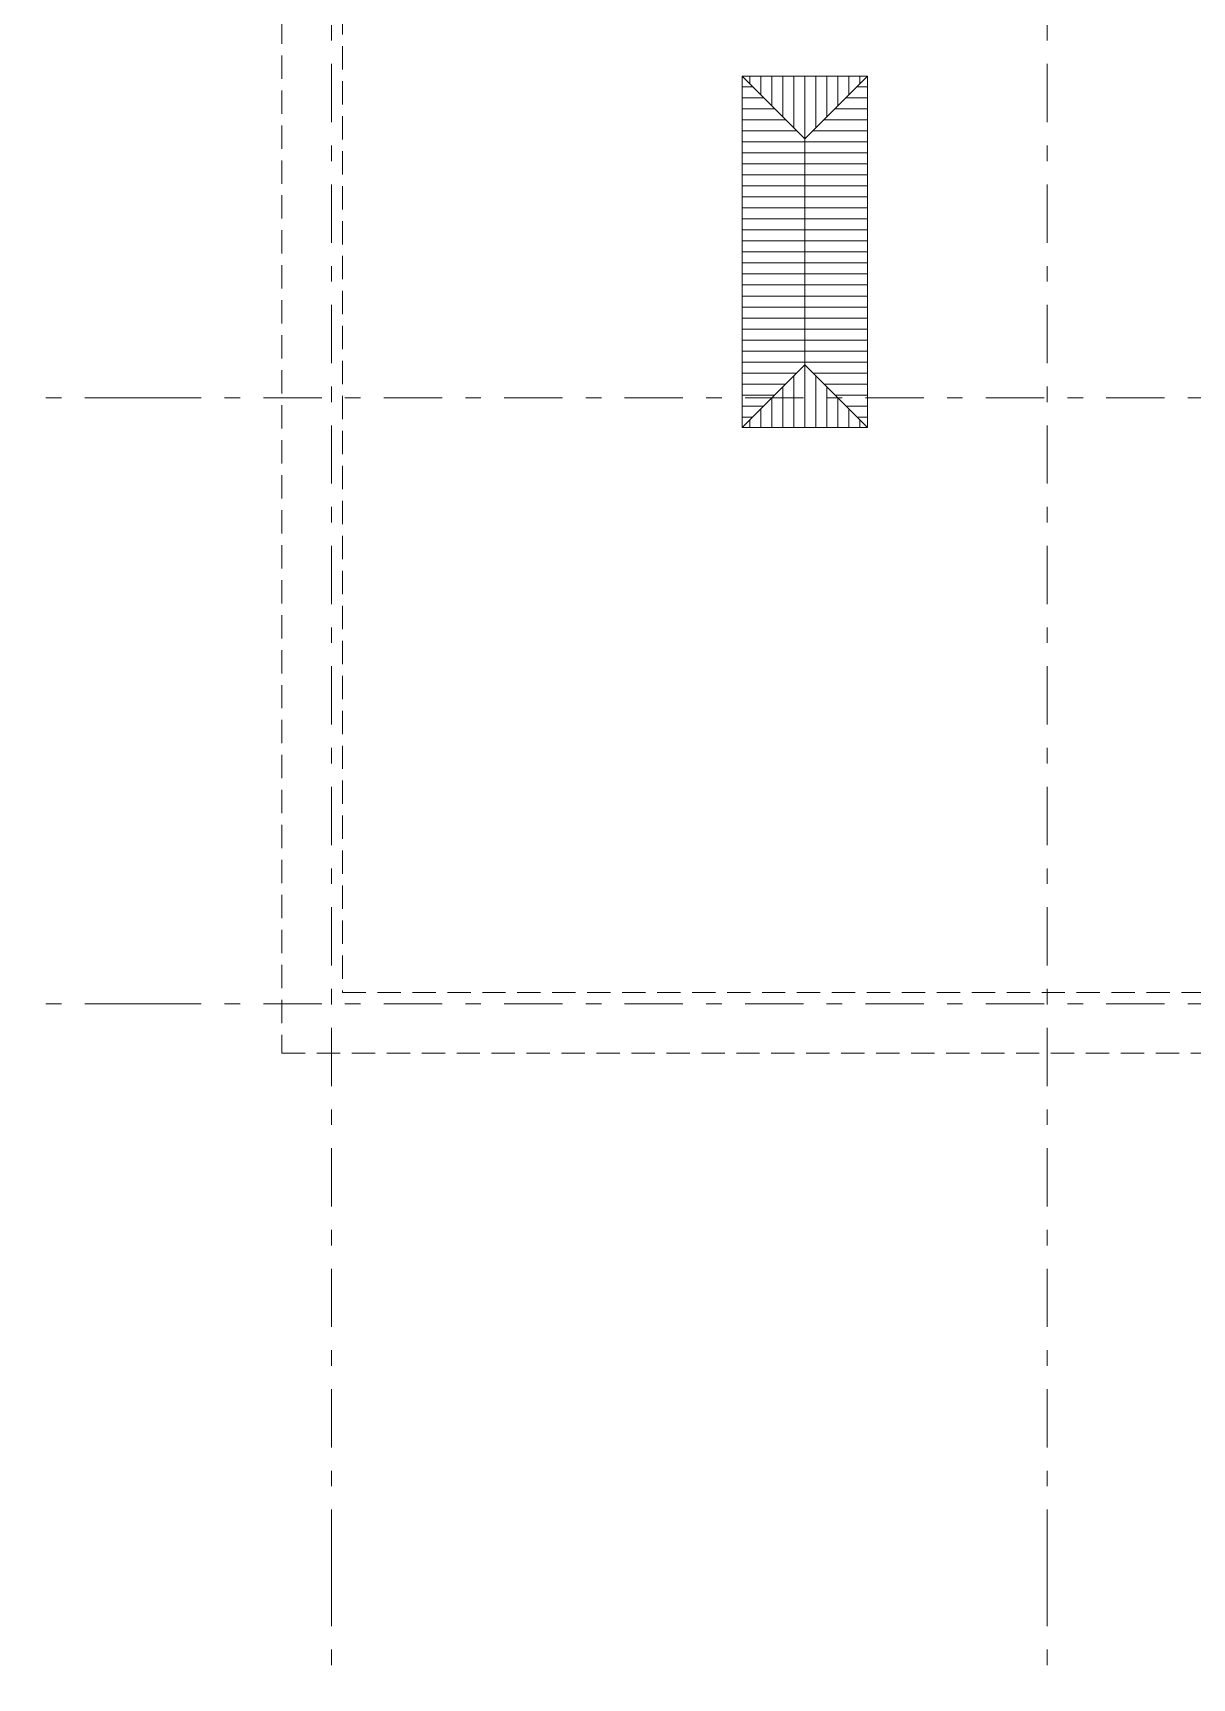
# Model space of a CAD drawing. Header units: millimetres. Extents: x 18162 to 7085488, y 72188 to 247925.
# Drawn here: x 1288258 to 1298786, y 147475 to 162409 of the extents above; entities that cross this region are included whole.
import ezdxf
from ezdxf.enums import TextEntityAlignment as Align

# ---------------------------------------------------------------- set-up
doc = ezdxf.new("R2010")
doc.units = ezdxf.units.MM
doc.header["$MEASUREMENT"] = 0
doc.linetypes.add('Double Dashed', pattern=[1093.611073, 529.166651, -211.666656, 141.111112, -211.666656])
doc.linetypes.add('Hidden Line', pattern=[317.5, 211.666667, -105.833333])
doc.layers.add('Shell - Roof', color=7, linetype='Continuous')
doc.layers.add('Structural - Grid', color=7, linetype='Continuous')
doc.styles.add('GENERATED_STYLE_3', font='', dxfattribs={"width": 0.8})
doc.styles.get('GENERATED_STYLE_3').set_extended_font_data('ISOCPEUR MON')

# ---------------------------------------------------------------- blocks, each defined once
blk = doc.blocks.new('*X718', base_point=(1270096, 74951))
at = {"layer": 'Shell - Roof', "color": 7, "linetype": 'Continuous', "lineweight": 5}
for p, q in [((1294769, 161946), (1294769, 162016)), ((1294769, 161946), (1294769, 162016)), ((1294869, 161921), (1294869, 162016)), ((1294869, 161921), (1294869, 162016)), ((1294869, 161846), (1294869, 161921)), ((1294869, 161846), (1294869, 161921)), ((1294969, 161921), (1294969, 162016)), ((1294969, 161921), (1294969, 162016)), ((1294969, 161746), (1294969, 161921)), ((1294969, 161746), (1294969, 161921)), ((1295069, 161921), (1295069, 162016)), ((1295069, 161921), (1295069, 162016)), ((1295069, 161671), (1295069, 161921)), ((1295069, 161671), (1295069, 161921)), ((1295169, 161921), (1295169, 162016)), ((1295169, 161921), (1295169, 162016)), ((1295169, 161671), (1295169, 161921)), ((1295169, 161671), (1295169, 161921)), ((1295269, 161921), (1295269, 162016)), ((1295269, 161921), (1295269, 162016)), ((1295269, 161671), (1295269, 161921)), ((1295269, 161671), (1295269, 161921)), ((1295369, 161921), (1295369, 162016)), ((1295369, 161921), (1295369, 162016)), ((1295369, 161671), (1295369, 161921)), ((1295369, 161671), (1295369, 161921)), ((1295469, 161921), (1295469, 162016)), ((1295469, 161921), (1295469, 162016)), ((1295469, 161671), (1295469, 161921)), ((1295469, 161671), (1295469, 161921)), ((1295569, 161921), (1295569, 162016)), ((1295569, 161921), (1295569, 162016)), ((1295569, 161746), (1295569, 161921)), ((1295569, 161746), (1295569, 161921)), ((1295669, 161921), (1295669, 162016)), ((1295669, 161921), (1295669, 162016)), ((1295669, 161846), (1295669, 161921)), ((1295669, 161846), (1295669, 161921)), ((1295769, 161946), (1295769, 162016)), ((1295769, 161946), (1295769, 162016)), ((1295069, 161646), (1295069, 161671)), ((1295069, 161646), (1295069, 161671)), ((1295169, 161546), (1295169, 161671)), ((1295169, 161546), (1295169, 161671)), ((1295269, 161446), (1295269, 161671)), ((1295269, 161446), (1295269, 161671)), ((1295369, 161546), (1295369, 161671)), ((1295369, 161546), (1295369, 161671)), ((1295469, 161646), (1295469, 161671)), ((1295469, 161646), (1295469, 161671))]:
    blk.add_line(p, q, dxfattribs=at)
blk = doc.blocks.new('*X719', base_point=(1270096, 74951))
at = {"layer": 'Shell - Roof', "color": 7, "linetype": 'Continuous', "lineweight": 5}
for p, q in [((1294769, 161921), (1294699, 161921)), ((1294769, 161921), (1294699, 161921)), ((1294794, 161921), (1294769, 161921)), ((1294794, 161921), (1294769, 161921)), ((1294769, 161821), (1294699, 161821)), ((1294769, 161821), (1294699, 161821)), ((1294894, 161821), (1294769, 161821)), ((1294894, 161821), (1294769, 161821)), ((1294769, 161721), (1294699, 161721)), ((1294769, 161721), (1294699, 161721)), ((1294769, 161621), (1294699, 161621)), ((1294769, 161621), (1294699, 161621)), ((1294994, 161721), (1294769, 161721)), ((1294994, 161721), (1294769, 161721)), ((1295019, 161621), (1294769, 161621)), ((1295019, 161621), (1294769, 161621)), ((1295094, 161621), (1295019, 161621)), ((1295094, 161621), (1295019, 161621)), ((1294769, 161521), (1294699, 161521)), ((1294769, 161521), (1294699, 161521)), ((1295019, 161521), (1294769, 161521)), ((1295019, 161521), (1294769, 161521)), ((1295194, 161521), (1295019, 161521)), ((1295194, 161521), (1295019, 161521)), ((1294769, 161421), (1294699, 161421)), ((1294769, 161421), (1294699, 161421)), ((1294769, 161321), (1294699, 161321)), ((1294769, 161321), (1294699, 161321)), ((1295019, 161421), (1294769, 161421)), ((1295019, 161421), (1294769, 161421)), ((1295019, 161321), (1294769, 161321)), ((1295019, 161321), (1294769, 161321)), ((1295269, 161421), (1295019, 161421)), ((1295269, 161421), (1295019, 161421)), ((1295269, 161321), (1295019, 161321)), ((1295269, 161321), (1295019, 161321)), ((1294769, 161221), (1294699, 161221)), ((1294769, 161221), (1294699, 161221)), ((1295019, 161221), (1294769, 161221)), ((1295019, 161221), (1294769, 161221)), ((1295269, 161221), (1295019, 161221)), ((1295269, 161221), (1295019, 161221)), ((1294769, 161121), (1294699, 161121)), ((1294769, 161121), (1294699, 161121)), ((1294769, 161021), (1294699, 161021)), ((1294769, 161021), (1294699, 161021)), ((1295019, 161121), (1294769, 161121)), ((1295019, 161121), (1294769, 161121)), ((1295019, 161021), (1294769, 161021)), ((1295019, 161021), (1294769, 161021)), ((1295269, 161121), (1295019, 161121)), ((1295269, 161121), (1295019, 161121)), ((1295269, 161021), (1295019, 161021)), ((1295269, 161021), (1295019, 161021)), ((1294769, 160921), (1294699, 160921)), ((1294769, 160921), (1294699, 160921)), ((1295019, 160921), (1294769, 160921)), ((1295019, 160921), (1294769, 160921)), ((1295269, 160921), (1295019, 160921)), ((1295269, 160921), (1295019, 160921)), ((1294769, 160821), (1294699, 160821)), ((1294769, 160821), (1294699, 160821)), ((1294769, 160721), (1294699, 160721)), ((1294769, 160721), (1294699, 160721)), ((1295019, 160821), (1294769, 160821)), ((1295019, 160821), (1294769, 160821)), ((1295019, 160721), (1294769, 160721)), ((1295019, 160721), (1294769, 160721)), ((1295269, 160821), (1295019, 160821)), ((1295269, 160821), (1295019, 160821)), ((1295269, 160721), (1295019, 160721)), ((1295269, 160721), (1295019, 160721)), ((1294769, 160621), (1294699, 160621)), ((1294769, 160621), (1294699, 160621)), ((1295019, 160621), (1294769, 160621)), ((1295019, 160621), (1294769, 160621)), ((1295269, 160621), (1295019, 160621)), ((1295269, 160621), (1295019, 160621)), ((1294769, 160521), (1294699, 160521)), ((1294769, 160521), (1294699, 160521)), ((1294769, 160421), (1294699, 160421)), ((1294769, 160421), (1294699, 160421)), ((1295019, 160521), (1294769, 160521)), ((1295019, 160521), (1294769, 160521)), ((1295019, 160421), (1294769, 160421)), ((1295019, 160421), (1294769, 160421)), ((1295269, 160521), (1295019, 160521)), ((1295269, 160521), (1295019, 160521)), ((1295269, 160421), (1295019, 160421)), ((1295269, 160421), (1295019, 160421)), ((1294769, 160321), (1294699, 160321)), ((1294769, 160321), (1294699, 160321)), ((1295019, 160321), (1294769, 160321)), ((1295019, 160321), (1294769, 160321)), ((1295269, 160321), (1295019, 160321)), ((1295269, 160321), (1295019, 160321)), ((1294769, 160221), (1294699, 160221)), ((1294769, 160221), (1294699, 160221)), ((1294769, 160121), (1294699, 160121)), ((1294769, 160121), (1294699, 160121)), ((1295019, 160221), (1294769, 160221)), ((1295019, 160221), (1294769, 160221)), ((1295019, 160121), (1294769, 160121)), ((1295019, 160121), (1294769, 160121)), ((1295269, 160221), (1295019, 160221)), ((1295269, 160221), (1295019, 160221)), ((1295269, 160121), (1295019, 160121)), ((1295269, 160121), (1295019, 160121)), ((1294769, 160021), (1294699, 160021)), ((1294769, 160021), (1294699, 160021)), ((1295019, 160021), (1294769, 160021)), ((1295019, 160021), (1294769, 160021)), ((1295269, 160021), (1295019, 160021)), ((1295269, 160021), (1295019, 160021)), ((1294769, 159921), (1294699, 159921)), ((1294769, 159921), (1294699, 159921)), ((1294769, 159821), (1294699, 159821)), ((1294769, 159821), (1294699, 159821)), ((1295019, 159921), (1294769, 159921)), ((1295019, 159921), (1294769, 159921)), ((1295019, 159821), (1294769, 159821)), ((1295019, 159821), (1294769, 159821)), ((1295269, 159921), (1295019, 159921)), ((1295269, 159921), (1295019, 159921)), ((1295269, 159821), (1295019, 159821)), ((1295269, 159821), (1295019, 159821)), ((1294769, 159721), (1294699, 159721)), ((1294769, 159721), (1294699, 159721)), ((1295019, 159721), (1294769, 159721)), ((1295019, 159721), (1294769, 159721)), ((1295269, 159721), (1295019, 159721)), ((1295269, 159721), (1295019, 159721)), ((1294769, 159621), (1294699, 159621)), ((1294769, 159621), (1294699, 159621)), ((1294769, 159521), (1294699, 159521)), ((1294769, 159521), (1294699, 159521)), ((1295019, 159621), (1294769, 159621)), ((1295019, 159621), (1294769, 159621)), ((1295019, 159521), (1294769, 159521)), ((1295019, 159521), (1294769, 159521)), ((1295269, 159621), (1295019, 159621)), ((1295269, 159621), (1295019, 159621)), ((1295269, 159521), (1295019, 159521)), ((1295269, 159521), (1295019, 159521)), ((1294769, 159421), (1294699, 159421)), ((1294769, 159421), (1294699, 159421)), ((1295019, 159421), (1294769, 159421)), ((1295019, 159421), (1294769, 159421)), ((1295269, 159421), (1295019, 159421)), ((1295269, 159421), (1295019, 159421)), ((1294769, 159321), (1294699, 159321)), ((1294769, 159321), (1294699, 159321)), ((1294769, 159221), (1294699, 159221)), ((1294769, 159221), (1294699, 159221)), ((1295019, 159321), (1294769, 159321)), ((1295019, 159321), (1294769, 159321)), ((1295019, 159221), (1294769, 159221)), ((1295019, 159221), (1294769, 159221)), ((1295194, 159321), (1295019, 159321)), ((1295194, 159321), (1295019, 159321)), ((1295094, 159221), (1295019, 159221)), ((1295094, 159221), (1295019, 159221)), ((1294769, 159121), (1294699, 159121)), ((1294769, 159121), (1294699, 159121)), ((1294994, 159121), (1294769, 159121)), ((1294994, 159121), (1294769, 159121)), ((1294769, 159021), (1294699, 159021)), ((1294769, 159021), (1294699, 159021)), ((1294769, 158921), (1294699, 158921)), ((1294769, 158921), (1294699, 158921)), ((1294894, 159021), (1294769, 159021)), ((1294894, 159021), (1294769, 159021)), ((1294794, 158921), (1294769, 158921)), ((1294794, 158921), (1294769, 158921))]:
    blk.add_line(p, q, dxfattribs=at)
blk = doc.blocks.new('*X720', base_point=(1270096, 74951))
at = {"layer": 'Shell - Roof', "color": 7, "linetype": 'Continuous', "lineweight": 5}
for p, q in [((1295744, 161921), (1295769, 161921)), ((1295744, 161921), (1295769, 161921)), ((1295769, 161921), (1295839, 161921)), ((1295769, 161921), (1295839, 161921)), ((1295644, 161821), (1295769, 161821)), ((1295644, 161821), (1295769, 161821)), ((1295769, 161821), (1295839, 161821)), ((1295769, 161821), (1295839, 161821)), ((1295444, 161621), (1295519, 161621)), ((1295444, 161621), (1295519, 161621)), ((1295519, 161621), (1295769, 161621)), ((1295519, 161621), (1295769, 161621)), ((1295544, 161721), (1295769, 161721)), ((1295544, 161721), (1295769, 161721)), ((1295769, 161721), (1295839, 161721)), ((1295769, 161721), (1295839, 161721)), ((1295769, 161621), (1295839, 161621)), ((1295769, 161621), (1295839, 161621)), ((1295344, 161521), (1295519, 161521)), ((1295344, 161521), (1295519, 161521)), ((1295519, 161521), (1295769, 161521)), ((1295519, 161521), (1295769, 161521)), ((1295769, 161521), (1295839, 161521)), ((1295769, 161521), (1295839, 161521)), ((1295269, 161421), (1295519, 161421)), ((1295269, 161421), (1295519, 161421)), ((1295269, 161321), (1295519, 161321)), ((1295269, 161321), (1295519, 161321)), ((1295519, 161421), (1295769, 161421)), ((1295519, 161421), (1295769, 161421)), ((1295519, 161321), (1295769, 161321)), ((1295519, 161321), (1295769, 161321)), ((1295769, 161421), (1295839, 161421)), ((1295769, 161421), (1295839, 161421)), ((1295769, 161321), (1295839, 161321)), ((1295769, 161321), (1295839, 161321)), ((1295269, 161221), (1295519, 161221)), ((1295269, 161221), (1295519, 161221)), ((1295519, 161221), (1295769, 161221)), ((1295519, 161221), (1295769, 161221)), ((1295769, 161221), (1295839, 161221)), ((1295769, 161221), (1295839, 161221)), ((1295269, 161121), (1295519, 161121)), ((1295269, 161121), (1295519, 161121)), ((1295269, 161021), (1295519, 161021)), ((1295269, 161021), (1295519, 161021)), ((1295519, 161121), (1295769, 161121)), ((1295519, 161121), (1295769, 161121)), ((1295519, 161021), (1295769, 161021)), ((1295519, 161021), (1295769, 161021)), ((1295769, 161121), (1295839, 161121)), ((1295769, 161121), (1295839, 161121)), ((1295769, 161021), (1295839, 161021)), ((1295769, 161021), (1295839, 161021)), ((1295269, 160921), (1295519, 160921)), ((1295269, 160921), (1295519, 160921)), ((1295519, 160921), (1295769, 160921)), ((1295519, 160921), (1295769, 160921)), ((1295769, 160921), (1295839, 160921)), ((1295769, 160921), (1295839, 160921)), ((1295269, 160821), (1295519, 160821)), ((1295269, 160821), (1295519, 160821)), ((1295269, 160721), (1295519, 160721)), ((1295269, 160721), (1295519, 160721)), ((1295519, 160821), (1295769, 160821)), ((1295519, 160821), (1295769, 160821)), ((1295519, 160721), (1295769, 160721)), ((1295519, 160721), (1295769, 160721)), ((1295769, 160821), (1295839, 160821)), ((1295769, 160821), (1295839, 160821)), ((1295769, 160721), (1295839, 160721)), ((1295769, 160721), (1295839, 160721)), ((1295269, 160621), (1295519, 160621)), ((1295269, 160621), (1295519, 160621)), ((1295519, 160621), (1295769, 160621)), ((1295519, 160621), (1295769, 160621)), ((1295769, 160621), (1295839, 160621)), ((1295769, 160621), (1295839, 160621)), ((1295269, 160521), (1295519, 160521)), ((1295269, 160521), (1295519, 160521)), ((1295269, 160421), (1295519, 160421)), ((1295269, 160421), (1295519, 160421)), ((1295519, 160521), (1295769, 160521)), ((1295519, 160521), (1295769, 160521)), ((1295519, 160421), (1295769, 160421)), ((1295519, 160421), (1295769, 160421)), ((1295769, 160521), (1295839, 160521)), ((1295769, 160521), (1295839, 160521)), ((1295769, 160421), (1295839, 160421)), ((1295769, 160421), (1295839, 160421)), ((1295269, 160321), (1295519, 160321)), ((1295269, 160321), (1295519, 160321)), ((1295519, 160321), (1295769, 160321)), ((1295519, 160321), (1295769, 160321)), ((1295769, 160321), (1295839, 160321)), ((1295769, 160321), (1295839, 160321)), ((1295269, 160221), (1295519, 160221)), ((1295269, 160221), (1295519, 160221)), ((1295269, 160121), (1295519, 160121)), ((1295269, 160121), (1295519, 160121)), ((1295519, 160221), (1295769, 160221)), ((1295519, 160221), (1295769, 160221)), ((1295519, 160121), (1295769, 160121)), ((1295519, 160121), (1295769, 160121)), ((1295769, 160221), (1295839, 160221)), ((1295769, 160221), (1295839, 160221)), ((1295769, 160121), (1295839, 160121)), ((1295769, 160121), (1295839, 160121)), ((1295269, 160021), (1295519, 160021)), ((1295269, 160021), (1295519, 160021)), ((1295519, 160021), (1295769, 160021)), ((1295519, 160021), (1295769, 160021)), ((1295769, 160021), (1295839, 160021)), ((1295769, 160021), (1295839, 160021)), ((1295269, 159921), (1295519, 159921)), ((1295269, 159921), (1295519, 159921)), ((1295269, 159821), (1295519, 159821)), ((1295269, 159821), (1295519, 159821)), ((1295519, 159921), (1295769, 159921)), ((1295519, 159921), (1295769, 159921)), ((1295519, 159821), (1295769, 159821)), ((1295519, 159821), (1295769, 159821)), ((1295769, 159921), (1295839, 159921)), ((1295769, 159921), (1295839, 159921)), ((1295769, 159821), (1295839, 159821)), ((1295769, 159821), (1295839, 159821)), ((1295269, 159721), (1295519, 159721)), ((1295269, 159721), (1295519, 159721)), ((1295519, 159721), (1295769, 159721)), ((1295519, 159721), (1295769, 159721)), ((1295769, 159721), (1295839, 159721)), ((1295769, 159721), (1295839, 159721)), ((1295269, 159621), (1295519, 159621)), ((1295269, 159621), (1295519, 159621)), ((1295269, 159521), (1295519, 159521)), ((1295269, 159521), (1295519, 159521)), ((1295519, 159621), (1295769, 159621)), ((1295519, 159621), (1295769, 159621)), ((1295519, 159521), (1295769, 159521)), ((1295519, 159521), (1295769, 159521)), ((1295769, 159621), (1295839, 159621)), ((1295769, 159621), (1295839, 159621)), ((1295769, 159521), (1295839, 159521)), ((1295769, 159521), (1295839, 159521)), ((1295269, 159421), (1295519, 159421)), ((1295269, 159421), (1295519, 159421)), ((1295519, 159421), (1295769, 159421)), ((1295519, 159421), (1295769, 159421)), ((1295769, 159421), (1295839, 159421)), ((1295769, 159421), (1295839, 159421)), ((1295344, 159321), (1295519, 159321)), ((1295344, 159321), (1295519, 159321)), ((1295444, 159221), (1295519, 159221)), ((1295444, 159221), (1295519, 159221)), ((1295519, 159321), (1295769, 159321)), ((1295519, 159321), (1295769, 159321)), ((1295519, 159221), (1295769, 159221)), ((1295519, 159221), (1295769, 159221)), ((1295769, 159321), (1295839, 159321)), ((1295769, 159321), (1295839, 159321)), ((1295769, 159221), (1295839, 159221)), ((1295769, 159221), (1295839, 159221)), ((1295544, 159121), (1295769, 159121)), ((1295544, 159121), (1295769, 159121)), ((1295769, 159121), (1295839, 159121)), ((1295769, 159121), (1295839, 159121)), ((1295644, 159021), (1295769, 159021)), ((1295644, 159021), (1295769, 159021)), ((1295744, 158921), (1295769, 158921)), ((1295744, 158921), (1295769, 158921)), ((1295769, 159021), (1295839, 159021)), ((1295769, 159021), (1295839, 159021)), ((1295769, 158921), (1295839, 158921)), ((1295769, 158921), (1295839, 158921))]:
    blk.add_line(p, q, dxfattribs=at)
blk = doc.blocks.new('*X721', base_point=(1270096, 74951))
at = {"layer": 'Shell - Roof', "color": 7, "linetype": 'Continuous', "lineweight": 5}
for p, q in [((1295269, 159396), (1295269, 159171)), ((1295269, 159396), (1295269, 159171)), ((1295169, 159296), (1295169, 159171)), ((1295169, 159296), (1295169, 159171)), ((1295369, 159296), (1295369, 159171)), ((1295369, 159296), (1295369, 159171)), ((1294969, 159096), (1294969, 158921)), ((1294969, 159096), (1294969, 158921)), ((1295069, 159196), (1295069, 159171)), ((1295069, 159196), (1295069, 159171)), ((1295069, 159171), (1295069, 158921)), ((1295069, 159171), (1295069, 158921)), ((1295169, 159171), (1295169, 158921)), ((1295169, 159171), (1295169, 158921)), ((1295269, 159171), (1295269, 158921)), ((1295269, 159171), (1295269, 158921)), ((1295369, 159171), (1295369, 158921)), ((1295369, 159171), (1295369, 158921)), ((1295469, 159196), (1295469, 159171)), ((1295469, 159196), (1295469, 159171)), ((1295469, 159171), (1295469, 158921)), ((1295469, 159171), (1295469, 158921)), ((1295569, 159096), (1295569, 158921)), ((1295569, 159096), (1295569, 158921)), ((1294869, 158996), (1294869, 158921)), ((1294869, 158996), (1294869, 158921)), ((1294869, 158921), (1294869, 158826)), ((1294869, 158921), (1294869, 158826)), ((1294969, 158921), (1294969, 158826)), ((1294969, 158921), (1294969, 158826)), ((1295069, 158921), (1295069, 158826)), ((1295069, 158921), (1295069, 158826)), ((1295169, 158921), (1295169, 158826)), ((1295169, 158921), (1295169, 158826)), ((1295269, 158921), (1295269, 158826)), ((1295269, 158921), (1295269, 158826)), ((1295369, 158921), (1295369, 158826)), ((1295369, 158921), (1295369, 158826)), ((1295469, 158921), (1295469, 158826)), ((1295469, 158921), (1295469, 158826)), ((1295569, 158921), (1295569, 158826)), ((1295569, 158921), (1295569, 158826)), ((1295669, 158996), (1295669, 158921)), ((1295669, 158996), (1295669, 158921)), ((1295669, 158921), (1295669, 158826)), ((1295669, 158921), (1295669, 158826)), ((1294769, 158896), (1294769, 158826)), ((1294769, 158896), (1294769, 158826)), ((1295769, 158896), (1295769, 158826)), ((1295769, 158896), (1295769, 158826))]:
    blk.add_line(p, q, dxfattribs=at)
blk = doc.blocks.new('Standard grid marker[349]_3', base_point=(1288258, 153596))
at = {"layer": 'Structural - Grid', "color": 13, "linetype": 'Double Dashed', "lineweight": 13}
for q in [(1288258, 153596), (1323820, 153596)]:
    blk.add_line((1289258, 153596), q, dxfattribs=at)
at = {"layer": 'Structural - Grid', "color": 13, "lineweight": 13, "style": 'GENERATED_STYLE_3'}
blk.add_attdef('AC_MarkerText_1', text='', height=250, rotation=180, dxfattribs=at).set_placement((1325120, 153471), align=Align.TOP_CENTER)
blk = doc.blocks.new('Standard grid marker[350]_3', base_point=(1288258, 159096))
at = {"layer": 'Structural - Grid', "color": 13, "linetype": 'Double Dashed', "lineweight": 13}
for q in [(1288258, 159096), (1323820, 159096)]:
    blk.add_line((1289258, 159096), q, dxfattribs=at)
at = {"layer": 'Structural - Grid', "color": 13, "lineweight": 13, "style": 'GENERATED_STYLE_3'}
blk.add_attdef('AC_MarkerText_1', text='', height=250, rotation=180, dxfattribs=at).set_placement((1325120, 158971), align=Align.TOP_CENTER)
blk = doc.blocks.new('Standard grid marker[356]_3', base_point=(1297469, 147475))
at = {"layer": 'Structural - Grid', "color": 13, "linetype": 'Double Dashed', "lineweight": 13}
for q in [(1297469, 175136), (1297469, 147475)]:
    blk.add_line((1297469, 148475), q, dxfattribs=at)
at = {"layer": 'Structural - Grid', "color": 13, "lineweight": 13, "style": 'GENERATED_STYLE_3'}
blk.add_attdef('AC_MarkerText_1', text='', height=250, rotation=180, dxfattribs=at).set_placement((1297469, 176311), align=Align.TOP_CENTER)
blk = doc.blocks.new('Standard grid marker[357]_3', base_point=(1290969, 147475))
at = {"layer": 'Structural - Grid', "color": 13, "linetype": 'Double Dashed', "lineweight": 13}
for q in [(1290969, 175136), (1290969, 147475)]:
    blk.add_line((1290969, 148475), q, dxfattribs=at)
at = {"layer": 'Structural - Grid', "color": 13, "lineweight": 13, "style": 'GENERATED_STYLE_3'}
blk.add_attdef('AC_MarkerText_1', text='', height=250, rotation=180, dxfattribs=at).set_placement((1290969, 176311), align=Align.TOP_CENTER)

msp = doc.modelspace()

# ---------------------------------------------------------------- linework, layer by layer
at = {"color": 7, "linetype": 'Hidden Line', "lineweight": 5}
for points in [[(1301187.2, 172046.4), (1290519.3, 172047.1), (1290519.3, 153146.4), (1301199.3, 153146.4), (1301199.3, 153697.1)], [(1301199.3, 172046.4), (1301199.3, 171496.4), (1291069.9, 171496.4), (1291069.9, 153697.1), (1301199.3, 153697.1)]]:
    msp.add_lwpolyline(points, dxfattribs=at)
at = {"layer": 'Shell - Roof', "color": 7, "linetype": 'Continuous', "lineweight": 13, "flags": 128}
for points in [[(1294699.3, 162016.4), (1295839.3, 162016.4)], [(1295269.3, 161446.4), (1294699.3, 162016.4)], [(1294699.3, 158826.4), (1294699.3, 162016.4)], [(1295269.3, 161446.4), (1295839.3, 162016.4)], [(1295839.3, 162016.4), (1295839.3, 158826.4)], [(1295269.3, 159396.4), (1295269.3, 161446.4)], [(1295269.3, 159396.4), (1294699.3, 158826.4)], [(1295839.3, 158826.4), (1295269.3, 159396.4)], [(1295839.3, 158826.4), (1294699.3, 158826.4)]]:
    msp.add_lwpolyline(points, dxfattribs=at)

# ---------------------------------------------------------------- block references
at = {"layer": 'Shell - Roof', "color": 7, "linetype": 'Continuous', "lineweight": 25}
for name in ['*X719', '*X718', '*X720', '*X721']:
    msp.add_blockref(name, (1270095.8, 74950.7), dxfattribs=at)
at = {"layer": 'Structural - Grid', "color": 13, "linetype": 'Continuous', "lineweight": 13}
for name, p in [('Standard grid marker[357]_3', (1290969.3, 147474.9)), ('Standard grid marker[356]_3', (1297469.3, 147474.9)), ('Standard grid marker[350]_3', (1288258, 159096.4)), ('Standard grid marker[349]_3', (1288258, 153596.4))]:
    msp.add_blockref(name, p, dxfattribs=at)

doc.saveas('drawing.dxf')
